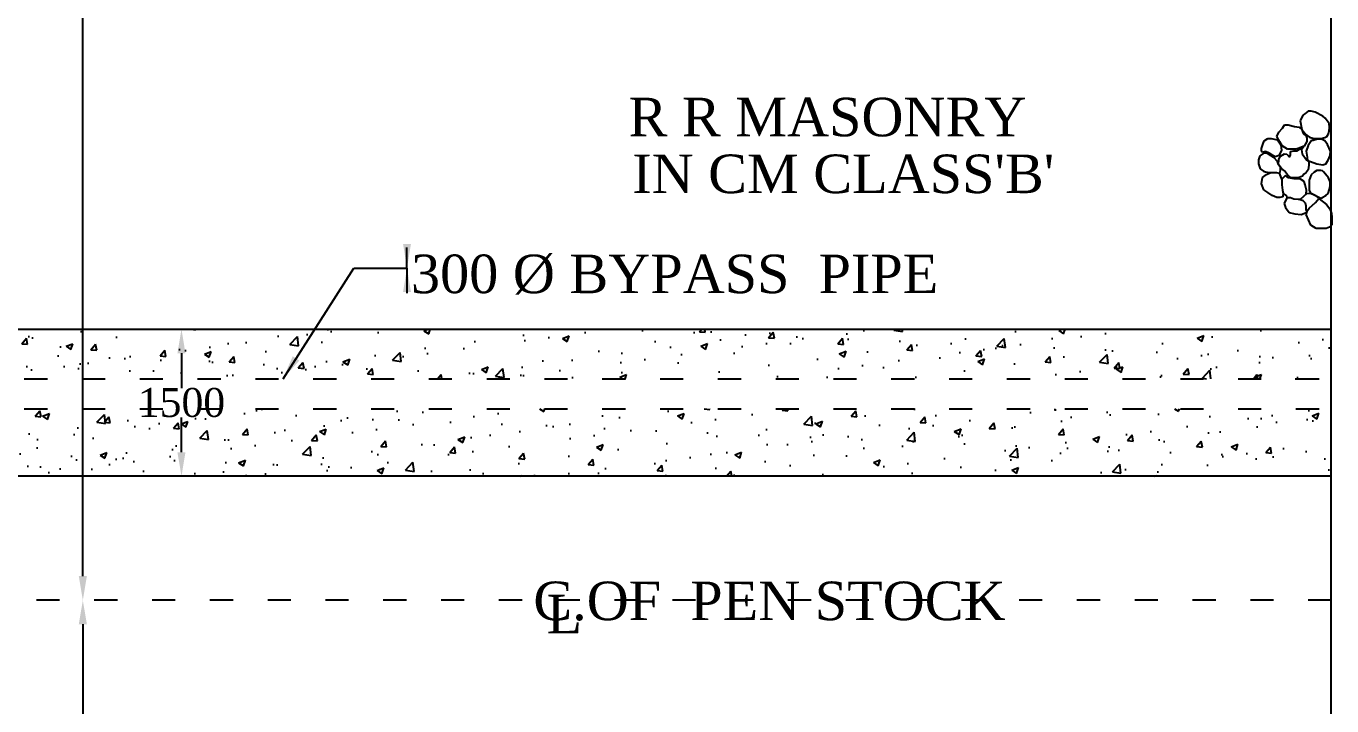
# Model space of a CAD drawing. Header units: millimetres. Extents: x 1776 to 105812, y -926 to 60429.
# Drawn here: x 66660 to 80214, y 21497 to 28551 of the extents above; entities that cross this region are included whole.
import ezdxf

# ---------------------------------------------------------------- set-up
doc = ezdxf.new("R2010")
doc.units = ezdxf.units.MM
doc.header["$MEASUREMENT"] = 0
doc.header["$PDMODE"] = 66
doc.header["$PDSIZE"] = 170
doc.linetypes.add('ACAD_ISO03W100', pattern=[30, 12, -18])
for name, color, linetype in [('DIM', 5, 'Continuous'), ('DOT LINE', 3, 'ACAD_ISO03W100'), ('DWG. LINE', 1, 'Continuous'), ('HATCH', 2, 'Continuous'), ('TEXT', 7, 'Continuous')]:
    doc.layers.add(name, color=color, linetype=linetype)
doc.styles.get("Standard").update_dxf_attribs({"font": 'times.ttf', "height": 300})
doc.dimstyles.get("Standard").update_dxf_attribs({"dimtxt": 300, "dimasz": 250, "dimexe": 0.18, "dimexo": 0.0625, "dimgap": 0.09, "dimtad": 0, "dimtih": 1, "dimtoh": 1, "dimdec": 1, "dimzin": 0, "dimdsep": 46, "dimtxsty": 'Standard', "dimcen": 0.09, "dimse1": 1, "dimse2": 1, "dimclrd": 5, "dimclre": 5, "dimclrt": 4, "dimadec": 0, "dimazin": 0, "dimtfac": 1, "dimtdec": 1, "dimtofl": 0, "dimtmove": 0, "dimatfit": 3, "dimfxl": 0, "dimtolj": 1, "dimtzin": 0, "dimarcsym": 0})
pattern_1 = [(50, (0, 0), (717.26, -62.752), [75, -825]), (355, (0, 0), (-138.7513, 752.192), [60, -660]), (100.4514, (59.8, -5.2), (578.5094, 689.4395), [63.74, -701.142]), (46.1842, (0, 200), (1067.241, -165.519), [112.5, -1237.5]), (96.6356, (88.9, 186.2), (934.663, 974.118), [95.61, -1051.713]), (351.1842, (0, 200), (934.662, 974.119), [90, -990]), (21, (100, 150), (596.907, -402.619), [75, -825]), (326, (100, 150), (243.3153, 725.15), [60, -660]), (71.4514, (149.74, 116.45), (840.2226, 322.5305), [63.74, -701.142]), (37.5, (0, 0), (12.15986, 332.89385), [0, -652, 0, -670, 0, -662.5]), (7.5, (0, 0), (263.0695, 394.4117), [0, -382, 0, -637, 0, -252.5]), (327.5, (-223, 0), (533.8224, -22.5549), [0, -250, 0, -780, 0, -1035]), (317.5, (-323, 0), (583.1862, 100.105), [0, -325, 0, -518, 0, -735])]

# ---------------------------------------------------------------- blocks, each defined once
blk = doc.blocks.new('*D40')
at = {"layer": 'Defpoints', "color": 0}
for p in [(68273, 25406), (68273, 23879), (68273, 23879)]:
    blk.add_point(p, dxfattribs=at)
at = {"layer": 'DIM', "color": 5, "lineweight": -2}
for p, q in [((68273, 25156), (68273, 24795)), ((68273, 24129), (68273, 24490))]:
    blk.add_line(p, q, dxfattribs=at)
at = {"layer": 'DIM', "color": 5}
for points in [[(68231, 25156), (68314, 25156), (68273, 25406)], [(68231, 24129), (68314, 24129), (68273, 23879)]]:
    blk.add_solid(points, dxfattribs=at)
at = {"layer": 'DIM', "color": 4, "insert": (68273, 24643), "char_height": 300, "attachment_point": 5}
blk.add_mtext('\\A1;1500', dxfattribs=at)
blk = doc.blocks.new('*D43')
at = {"layer": 'Defpoints', "color": 0}
for p in [(67249, 22593), (67249, 14247), (67249, 14247)]:
    blk.add_point(p, dxfattribs=at)
at = {"layer": 'DIM', "color": 5, "lineweight": -2}
for p, q in [((67249, 22343), (67249, 18573)), ((67249, 14497), (67249, 18267))]:
    blk.add_line(p, q, dxfattribs=at)
at = {"layer": 'DIM', "color": 5}
for points in [[(67207, 22343), (67291, 22343), (67249, 22593)], [(67207, 14497), (67291, 14497), (67249, 14247)]]:
    blk.add_solid(points, dxfattribs=at)
at = {"layer": 'DIM', "color": 4, "insert": (67249, 18420), "char_height": 300, "attachment_point": 5}
blk.add_mtext('\\A1;10750', dxfattribs=at)
blk = doc.blocks.new('*D44')
at = {"layer": 'Defpoints', "color": 0}
for p in [(67249, 35164), (67249, 35164), (67249, 22593)]:
    blk.add_point(p, dxfattribs=at)
at = {"layer": 'DIM', "color": 5, "lineweight": -2}
for p, q in [((67249, 34914), (67249, 29031)), ((67249, 22843), (67249, 28726))]:
    blk.add_line(p, q, dxfattribs=at)
at = {"layer": 'DIM', "color": 5}
for points in [[(67207, 34914), (67291, 34914), (67249, 35164)], [(67207, 22843), (67291, 22843), (67249, 22593)]]:
    blk.add_solid(points, dxfattribs=at)
at = {"layer": 'DIM', "color": 4, "insert": (67249, 28879), "char_height": 300, "attachment_point": 5}
blk.add_mtext('\\A1;12000', dxfattribs=at)

msp = doc.modelspace()

# ---------------------------------------------------------------- hatches: boundary and pattern name
at = {"layer": 'HATCH'}
h = msp.add_hatch(dxfattribs=at)
h.set_pattern_fill('AR-CONC', color=256, scale=100, style=0)
h.set_pattern_definition(pattern_1)
h.paths.add_polyline_path([(74689.42, 25406.17), (65988.11, 25406.17), (65941.13, 24891.68), (74538.56, 24891.68)])
h = msp.add_hatch(dxfattribs=at)
h.set_pattern_fill('AR-CONC', color=256, scale=100, style=0)
h.set_pattern_definition(pattern_1)
h.paths.add_polyline_path([(80202.07, 25406.17), (74689.42, 25406.17), (74538.56, 24891.68), (80202.07, 24891.68)])
h = msp.add_hatch(dxfattribs=at)
h.set_pattern_fill('AR-CONC', color=256, scale=100, style=0)
h.set_pattern_definition(pattern_1)
h.paths.add_polyline_path([(74447.44, 24580.95), (65912.75, 24580.95), (65848.64, 23878.89), (74241.56, 23878.89)])
h.paths.add_polyline_path([(67950.05, 24794.26), (68595.54, 24794.26), (68595.54, 24490.8), (67950.05, 24490.8)], flags=9)
h = msp.add_hatch(dxfattribs=at)
h.set_pattern_fill('AR-CONC', color=256, scale=100, style=0)
h.set_pattern_definition(pattern_1)
h.paths.add_polyline_path([(80202.07, 24580.95), (74447.44, 24580.95), (74241.56, 23878.89), (80202.07, 23878.89)])

# ---------------------------------------------------------------- linework, layer by layer
at = {"layer": 'DOT LINE', "ltscale": 20}
for p, q in [((57040.64, 24891.68), (80202.07, 24891.68)), ((57040.64, 24580.95), (80202.07, 24580.95)), ((80207.89, 22593.17), (57040.64, 22593.17))]:
    msp.add_line(p, q, dxfattribs=at)
at = {"layer": 'DWG. LINE'}
for p, q in [((80202.07, 29085.68), (80202.07, 13755.58)), ((63530.5, 25406.17), (80202.07, 25406.17)), ((80202.07, 23878.89), (63539.4, 23878.89))]:
    msp.add_line(p, q, dxfattribs=at)
at = {"layer": 'HATCH'}
for p, q in [((79967.81, 27667.92), (79933.12, 27641.92)), ((80000.02, 27667.92), (79967.81, 27667.92)), ((80040.9, 27658.02), (80000.02, 27667.92)), ((80118.94, 27614.69), (80040.9, 27658.02)), ((79701.53, 27490.6), (79721.29, 27526.8)), ((79721.29, 27526.8), (79759.69, 27526.8)), ((79759.69, 27526.8), (79826.59, 27509.47)), ((79910.82, 27627.07), (79886.05, 27566.42)), ((79886.05, 27566.42), (79903.39, 27477.29)), ((79933.12, 27641.92), (79910.82, 27627.07)), ((80143.71, 27594.89), (80118.94, 27614.69)), ((80185.83, 27541.66), (80143.71, 27594.89)), ((80188.31, 27499.57), (80185.83, 27541.66)), ((79511.73, 27359.27), (79550.13, 27384.03)), ((79550.13, 27384.03), (79584.82, 27384.03)), ((79584.82, 27384.03), (79649.23, 27371.65)), ((79640.83, 27406.42), (79661.89, 27449.75)), ((79671.8, 27350.72), (79640.83, 27406.42)), ((79661.89, 27449.75), (79701.53, 27490.6)), ((79826.59, 27509.47), (79874.9, 27500.81)), ((79874.9, 27500.81), (79903.39, 27477.29)), ((79903.39, 27477.29), (79917.02, 27436.44)), ((79903.39, 27477.29), (79941.79, 27426.54)), ((79917.02, 27436.44), (79941.79, 27419.11)), ((79941.79, 27426.54), (79982.67, 27399.31)), ((79941.79, 27419.11), (79954.18, 27389.4)), ((79954.18, 27389.4), (79952.94, 27352.27)), ((79982.67, 27399.31), (80016.12, 27389.4)), ((80016.12, 27389.4), (80059.48, 27384.45)), ((80059.48, 27384.45), (80104.07, 27383.21)), ((80104.07, 27383.21), (80140, 27394.35)), ((80140, 27394.35), (80159.82, 27406.73)), ((80159.82, 27406.73), (80179.64, 27433.97)), ((80179.64, 27433.97), (80187.07, 27463.67)), ((80187.07, 27463.67), (80188.31, 27499.57)), ((79483.24, 27280.05), (79496.86, 27322.14)), ((79484.47, 27252.82), (79483.24, 27280.05)), ((79493.15, 27240.44), (79484.47, 27252.82)), ((79524.12, 27250.34), (79493.15, 27240.44)), ((79496.86, 27322.14), (79511.73, 27359.27)), ((79561.28, 27231.77), (79524.12, 27250.34)), ((79649.23, 27371.65), (79685.16, 27318.42)), ((79690.11, 27260.24), (79662.86, 27207.02)), ((79697.81, 27308.63), (79671.8, 27350.72)), ((79685.16, 27318.42), (79690.11, 27260.24)), ((79752.32, 27275.21), (79697.81, 27308.63)), ((79840.27, 27275.21), (79752.32, 27275.21)), ((79785.16, 27247.99), (79818.46, 27255.73)), ((79785.16, 27216.27), (79785.16, 27247.99)), ((79818.46, 27255.73), (79849.43, 27255.73)), ((79864.99, 27281.71), (79840.27, 27275.21)), ((79849.43, 27255.73), (79922.98, 27300.6)), ((79924.45, 27305.23), (79864.99, 27281.71)), ((79922.98, 27300.6), (79899.75, 27267.33)), ((79899.75, 27267.33), (79905.94, 27226.33)), ((79952.94, 27352.27), (79924.45, 27305.23)), ((79967.87, 27313.58), (79948.05, 27252.93)), ((79948.05, 27252.93), (79957.96, 27191.04)), ((80002.55, 27364.33), (79967.87, 27313.58)), ((80019.9, 27364.33), (80002.55, 27364.33)), ((80063.25, 27376.71), (80019.9, 27364.33)), ((80105.37, 27376.71), (80063.25, 27376.71)), ((80140.06, 27359.38), (80105.37, 27376.71)), ((80168.55, 27321.01), (80140.06, 27359.38)), ((80198.28, 27251.69), (80168.55, 27321.01)), ((80197.04, 27208.37), (80198.28, 27251.69)), ((79465.4, 27203.89), (79450.69, 27163.66)), ((79450.69, 27163.66), (79452.24, 27120.34)), ((79452.24, 27120.34), (79470.05, 27070.82)), ((79505.66, 27233.29), (79465.4, 27203.89)), ((79535.09, 27231.75), (79505.66, 27233.29)), ((79554.44, 27220.91), (79535.09, 27231.75)), ((79584.64, 27205.44), (79554.44, 27220.91)), ((79599.68, 27208.25), (79561.28, 27231.77)), ((79611.74, 27186.1), (79584.64, 27205.44)), ((79628.17, 27193.4), (79599.68, 27208.25)), ((79649.67, 27144.32), (79611.74, 27186.1)), ((79662.86, 27207.02), (79628.17, 27193.4)), ((79660.63, 27113.25), (79649.67, 27144.32)), ((79660.51, 27111.05), (79663.61, 27170.63)), ((79691.78, 27072), (79660.51, 27111.05)), ((79680.68, 27085.87), (79660.63, 27113.25)), ((79663.61, 27170.63), (79680.64, 27200.8)), ((79680.64, 27200.8), (79720.13, 27224.01)), ((79720.13, 27224.01), (79745.68, 27220.91)), ((79745.68, 27220.91), (79773.55, 27192.29)), ((79773.55, 27192.29), (79785.16, 27216.27)), ((79905.94, 27226.33), (79948.53, 27163.66)), ((79948.53, 27163.66), (79973.3, 27148.96)), ((79957.96, 27191.04), (79960.92, 27156.31)), ((79960.92, 27156.31), (79992.64, 27146.47)), ((79975.63, 27107.19), (79967.88, 27057.67)), ((79973.3, 27148.96), (79975.63, 27107.19)), ((79992.64, 27146.47), (80057.06, 27121.72)), ((80057.06, 27121.72), (80120.24, 27110.57)), ((80120.24, 27110.57), (80149.97, 27120.48)), ((80149.97, 27120.48), (80173.5, 27158.85)), ((80173.5, 27158.85), (80197.04, 27208.37)), ((79470.05, 27070.82), (79502.57, 27045.29)), ((79484.05, 26913.4), (79493.06, 26978.65)), ((79493.06, 26978.65), (79535.84, 27012.4)), ((79502.57, 27045.29), (79523.47, 27038.33)), ((79523.47, 27038.33), (79542.05, 27035.24)), ((79535.84, 27012.4), (79580.88, 27032.65)), ((79542.05, 27035.24), (79580.88, 27032.65)), ((79580.88, 27032.65), (79639.42, 27030.4)), ((79639.42, 27030.4), (79666.44, 27023.65)), ((79666.44, 27023.65), (79675.22, 27032.14)), ((79666.44, 27023.65), (79679.95, 26989.9)), ((79675.22, 27032.14), (79681.42, 27058.45)), ((79679.95, 26989.9), (79693.74, 26955.46)), ((79681.42, 27058.45), (79680.68, 27085.87)), ((79723.53, 27048.79), (79691.78, 27072)), ((79731.74, 26998.9), (79693.46, 26962.9)), ((79751.4, 27007.01), (79723.53, 27048.79)), ((79763.26, 26976.4), (79731.74, 26998.9)), ((79731.74, 26998.9), (79731.74, 26998.9)), ((79784.69, 26979.16), (79751.4, 27007.01)), ((79821.81, 26967.4), (79763.26, 26976.4)), ((79826.5, 26977.61), (79784.69, 26979.16)), ((79873.73, 26978.39), (79826.5, 26977.61)), ((79907.8, 26993.09), (79873.73, 26978.39)), ((79920.96, 27014.75), (79907.8, 26993.09)), ((79946.98, 27030.59), (79920.96, 27014.75)), ((79967.88, 27057.67), (79946.98, 27030.59)), ((79997.61, 27007.01), (79979.03, 26953.63)), ((80028.58, 27036.41), (79997.61, 27007.01)), ((80058, 27053.43), (80028.58, 27036.41)), ((80099.81, 27053.43), (80058, 27053.43)), ((80115.29, 27048.79), (80099.81, 27053.43)), ((80126.13, 27038.73), (80115.29, 27048.79)), ((80148.58, 27013.98), (80126.13, 27038.73)), ((80179.55, 26976.84), (80148.58, 27013.98)), ((80194.26, 26935.06), (80179.55, 26976.84)), ((79508.42, 26853.54), (79484.05, 26913.4)), ((79549.35, 26823.4), (79508.42, 26853.54)), ((79693.46, 26962.9), (79695.71, 26902.15)), ((79695.71, 26902.15), (79702.47, 26848.15)), ((79702.47, 26848.15), (79709.22, 26812.15)), ((79889.36, 26962.9), (79821.81, 26967.4)), ((79925.38, 26938.15), (79889.36, 26962.9)), ((79936.64, 26902.15), (79925.38, 26938.15)), ((79949.71, 26847.97), (79936.64, 26902.15)), ((79948.04, 26809.58), (79949.71, 26847.97)), ((79979.03, 26953.63), (79977.48, 26911.85)), ((79977.48, 26911.85), (79977.48, 26846.86)), ((79977.48, 26846.86), (79990.64, 26817.47)), ((80176.45, 26815.14), (80189.62, 26858.47)), ((80189.62, 26858.47), (80195.04, 26894.83)), ((80195.04, 26894.83), (80194.26, 26935.06)), ((79592.13, 26791.9), (79549.35, 26823.4)), ((79643.92, 26773.9), (79592.13, 26791.9)), ((79673.19, 26773.9), (79643.92, 26773.9)), ((79704.72, 26780.65), (79673.19, 26773.9)), ((79706.88, 26824.65), (79704.72, 26780.65)), ((79704.72, 26780.65), (79704.72, 26780.65)), ((79709.22, 26812.15), (79743, 26789.65)), ((79747.57, 26768.71), (79718.3, 26710.21)), ((79718.3, 26710.21), (79731.81, 26669.71)), ((79743, 26789.65), (79747.57, 26768.71)), ((79783.6, 26768.71), (79747.57, 26768.71)), ((79819.63, 26755.21), (79783.6, 26768.71)), ((79864.66, 26750.71), (79819.63, 26755.21)), ((79884.92, 26750.71), (79864.66, 26750.71)), ((79916.45, 26737.21), (79874.79, 26750.71)), ((79952.47, 26813.71), (79884.92, 26750.71)), ((79938.96, 26712.46), (79916.45, 26737.21)), ((79947.97, 26683.21), (79938.96, 26712.46)), ((80004.26, 26811.46), (79952.47, 26813.71)), ((79977.24, 26662.96), (80044.79, 26721.46)), ((79990.64, 26817.47), (80036.61, 26794.78)), ((80046.29, 26789.78), (80004.26, 26811.46)), ((80036.61, 26794.78), (80106, 26761.76)), ((80044.79, 26721.46), (80078.87, 26763.15)), ((80078.87, 26763.15), (80046.29, 26789.78)), ((80083.07, 26759.71), (80157.38, 26698.96)), ((80106, 26761.76), (80111.42, 26771.82)), ((80111.42, 26771.82), (80150.91, 26792.71)), ((80150.91, 26792.71), (80176.45, 26815.14)), ((79731.81, 26669.71), (79770.09, 26615.71)), ((79770.09, 26615.71), (79828.63, 26602.21)), ((79828.63, 26602.21), (79893.93, 26595.46)), ((79893.93, 26595.46), (79956.75, 26621.78)), ((79947.97, 26649.46), (79947.97, 26683.21)), ((79956.75, 26621.78), (79947.97, 26649.46)), ((79947.97, 26595.46), (79961.48, 26635.96)), ((79995.26, 26485.21), (79947.97, 26595.46)), ((79961.48, 26635.96), (79977.24, 26662.96)), ((80157.38, 26698.96), (80193.4, 26656.21)), ((80193.4, 26656.21), (80209.17, 26606.71)), ((80209.17, 26606.71), (80213.67, 26570.71)), ((80213.67, 26570.71), (80213.67, 26523.46)), ((80049.3, 26449.21), (79995.26, 26485.21)), ((80094.33, 26449.21), (80049.3, 26449.21)), ((80152.87, 26451.46), (80094.33, 26449.21)), ((80188.9, 26464.96), (80152.87, 26451.46)), ((80213.67, 26489.71), (80188.9, 26464.96)), ((80213.67, 26523.46), (80213.67, 26489.71))]:
    msp.add_line(p, q, dxfattribs=at)

# ---------------------------------------------------------------- texts
at = {"layer": 'TEXT'}
for s, p in [('R R MASONRY', (72912.96, 27407.75)), ("IN CM CLASS'B'", (72951.45, 26818.09)), ('300 %%C BYPASS  PIPE', (70655.18, 25779.77)), ('C.OF  PEN STOCK', (71925.21, 22386.65)), ('L', (72062.75, 22249.25))]:
    msp.add_text(s, height=400, dxfattribs=at).set_placement(p)

# ---------------------------------------------------------------- dimensions: what is measured, and where the dimension line sits
at = {"layer": 'DIM'}
for p1, p2, distance, text, picture, middle in [((67249, 22593.17), (67249, 35164.38), 0, '12000', '*D44', (67249, 28878.77)), ((68272.8, 25406.17), (68272.8, 23878.89), 0, '1500', '*D40', (68272.8, 24642.53)), ((67249.47, 22593.17), (67249.47, 14247.01), -0.47, '10750', '*D43', (67249, 18420.09))]:
    dim = msp.add_aligned_dim(p1=p1, p2=p2, distance=distance, text=text, dimstyle='Standard', dxfattribs=at)
    dim.commit()
    dim.dimension.update_dxf_attribs({"geometry": picture, "text_midpoint": middle})

# ---------------------------------------------------------------- leaders
for points in [[(70613.68, 26040.56, 40), (70613.68, 26253.47, 40)], [(69327.03, 24891.68, 40), (70062.57, 26040.56, 40), (70613.68, 26040.56, 40)], [(70613.68, 26040.56, 40), (70613.68, 25778.01, 40)]]:
    msp.add_leader(points, dimstyle='Standard', override={"dimgap": 0.09, "dimtad": 0}, dxfattribs=at)

doc.saveas('drawing.dxf')
